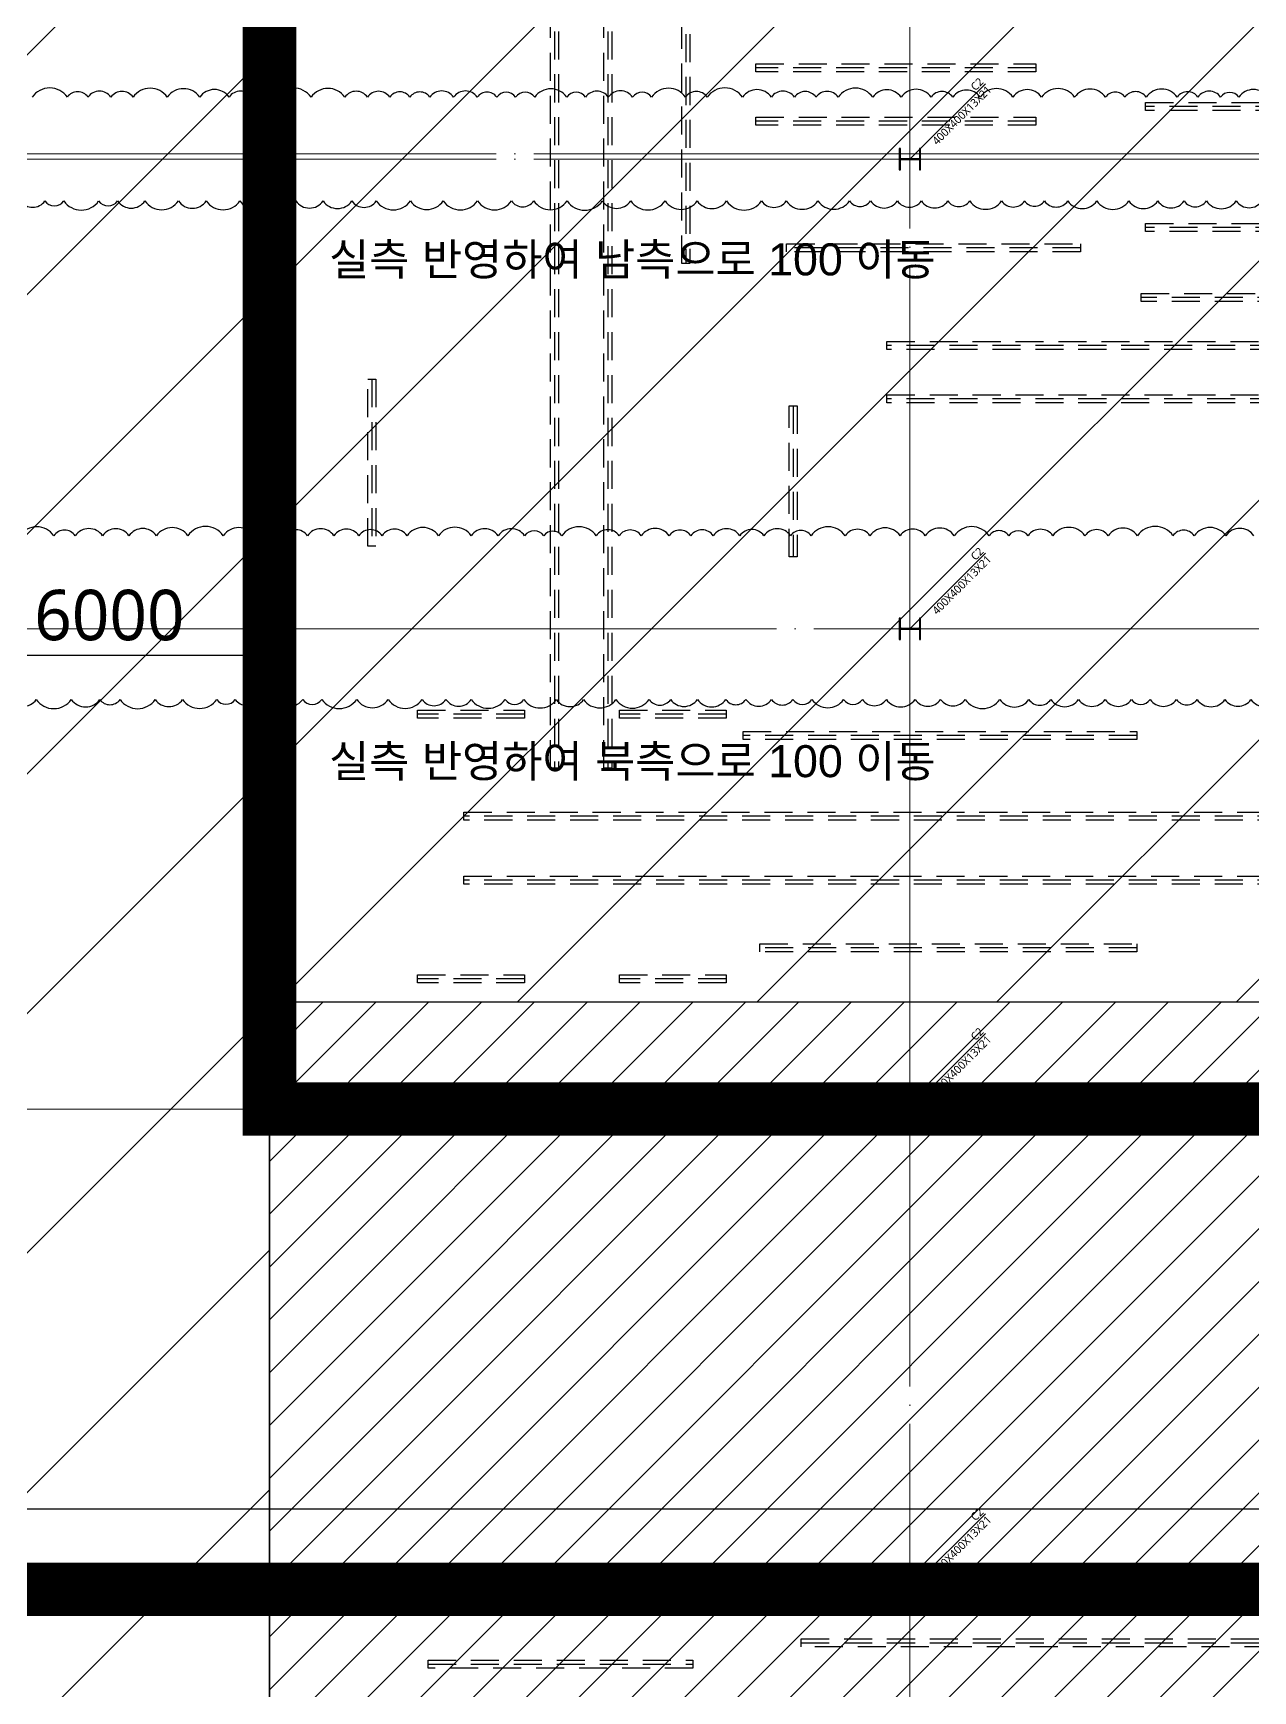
# Model space of a CAD drawing. Header units: millimetres. Extents: x -17369 to 294000, y -718917 to 220315.
# Drawn here: x 136921 to 159775, y 110640 to 141704 of the extents above; entities that cross this region are included whole.
import ezdxf
from ezdxf.enums import TextEntityAlignment as Align

# ---------------------------------------------------------------- set-up
doc = ezdxf.new("R2010")
doc.units = ezdxf.units.MM
doc.header["$LTSCALE"] = 350
for name, pattern in [('H1', [1, 0.5, -0.5]), ('H12', [3, 2, -1]), ('X-200-S-COL$0$CEN', [62, 60, -1, 0, -1]), ('X-200-S-COL$0$HID', [2.3, 1.5, -0.8])]:
    doc.linetypes.add(name, pattern=pattern)
for name, color, linetype in [('0-THK300 RC SFRC SLAB영역', 2, 'H12'), ('0-THK400 RC SLAB영역', 4, 'H12'), ('0-하중영역-AGV', 1, 'H1'), ('0_RC-SLAB', 7, 'Continuous'), ('0_SFRC-SLAB', 3, 'Continuous'), ('Dims', 1, 'Continuous'), ('X-200-S-COL$0$Cen', 1, 'X-200-S-COL$0$CEN'), ('X-200-S-COL$0$CenA', 13, 'X-200-S-COL$0$CEN'), ('X-200-S-COL$0$H-Col', 3, 'Continuous'), ('X-200-S-COL$0$H-매설빔(150x150)', 2, 'Continuous')]:
    doc.layers.add(name, color=color, linetype=linetype)
doc.layers.add('X-200-S-COL$0$#REV_231010', color=21, linetype='Continuous', plot=False)
doc.layers.add('X-200-S-COL$0$S-NAME', color=144, linetype='Continuous', plot=False)
doc.styles.add('X-200-S-COL$0$Standard', font='arial.ttf')
doc.styles.add('X-200-S-COL$0$맑은고딕', font='malgun.ttf')
doc.styles.add('맑은고딕', font='malgun.ttf')

# ---------------------------------------------------------------- blocks, each defined once
blk = doc.blocks.new('X-200-S-COL$0$1F GRID_231010')
at = {"layer": 'X-200-S-COL$0$Cen', "lineweight": 0}
for p, q in [((93900, 23300), (93900, -123050)), ((172950, -18000), (-22950, -18000)), ((172950, -35900), (-22950, -35900))]:
    blk.add_line(p, q, dxfattribs=at)
at = {"layer": 'X-200-S-COL$0$CenA', "lineweight": 0}
for p, q in [((172950, -18100), (70400, -18100)), ((70400, -26900), (113400, -26900)), ((70400, -44900), (113400, -44900))]:
    blk.add_line(p, q, dxfattribs=at)
blk = doc.blocks.new('X-200-S-COL$0$H-400x400x13x21')
at = {"color": 0}
blk.add_lwpolyline([(200, -200), (200, -179), (28.5, -179, -0.4142136), (6.5, -157), (6.5, 157, -0.4142136), (28.5, 179), (200, 179), (200, 200), (-200, 200), (-200, 179), (-28.5, 179, -0.4142136), (-6.5, 157), (-6.5, -157, -0.4142136), (-28.5, -179), (-200, -179), (-200, -200)], format="xyb", close=True, dxfattribs=at)
blk = doc.blocks.new('X-200-S-COL$0$1F COLUMN_231010')
at = {"layer": 'X-200-S-COL$0$H-Col', "color": 0, "rotation": 90}
for p in [(153350, 139343), (153350, 130543), (153350, 121543), (153350, 112543)]:
    blk.add_blockref('X-200-S-COL$0$H-400x400x13x21', p, dxfattribs=at)
blk = doc.blocks.new('X-200-S-COL$0$S-NAME')
at = {"layer": 'X-200-S-COL$0$S-NAME', "color": 0}
blk.add_line((0, 0), (2000, 0), dxfattribs=at)
at = {"layer": 'X-200-S-COL$0$S-NAME', "color": 0, "style": 'X-200-S-COL$0$맑은고딕'}
for p in [(2000, 105), (2000, -105)]:
    blk.add_attdef('.', text='', height=150, rotation=359.9949, dxfattribs=at).set_placement(p, align=Align.MIDDLE_RIGHT)
blk = doc.blocks.new('X-200-S-COL$0$ZONE#3 BEAM')
at = {"layer": 'X-200-S-COL$0$H-매설빔(150x150)', "color": 0, "linetype": 'ByBlock', "lineweight": -2}
for p, q in [((-45110, 8600), (-40145, 8600)), ((-38120, 8000), (9355, 8000)), ((-45110, 7600), (-40145, 7600))]:
    blk.add_line(p, q, dxfattribs=at)
for points in [[(-40145, 8675), (-40145, 8525), (-45110, 8525), (-45110, 8675)], [(9355, 8075), (9355, 7925), (-38120, 7925), (-38120, 8075)], [(-40145, 7675), (-40145, 7525), (-45110, 7525), (-45110, 7675)]]:
    blk.add_lwpolyline(points, close=True, dxfattribs=at)
blk = doc.blocks.new('X-200-S-COL$0$ZONE#2 BEAM')
at = {"layer": 'X-200-S-COL$0$H-매설빔(150x150)', "color": 0, "linetype": 'ByBlock', "lineweight": -2}
for p, q in [((-60740, -14095), (-60740, -29510)), ((-59740, -14095), (-59740, -29510)), ((-58280, -14950), (-58280, -20055)), ((-51720, -16390), (-56970, -16390)), ((-51720, -17390), (-56970, -17390)), ((-44665, -17110), (-49665, -17110)), ((-44665, -19380), (-49665, -19380)), ((-50885, -19760), (-56390, -19760)), ((-44625, -20690), (-49745, -20690)), ((-45570, -21590), (-54515, -21590)), ((-64160, -22225), (-64160, -25350)), ((-45570, -22590), (-54515, -22590)), ((-56270, -22725), (-56270, -25550)), ((-61305, -28500), (-63305, -28500)), ((-57525, -28500), (-59525, -28500)), ((-49830, -28900), (-57205, -28900)), ((-47040, -30410), (-62440, -30410)), ((-47040, -31610), (-62440, -31610)), ((-49830, -32880), (-56890, -32880)), ((-61305, -33460), (-63305, -33460)), ((-57525, -33460), (-59525, -33460))]:
    blk.add_line(p, q, dxfattribs=at)
for points in [[(-60665, -29510), (-60815, -29510), (-60815, -14095), (-60665, -14095)], [(-59665, -29510), (-59815, -29510), (-59815, -14095), (-59665, -14095)], [(-58205, -20055), (-58355, -20055), (-58355, -14950), (-58205, -14950)], [(-56970, -16465), (-56970, -16315), (-51720, -16315), (-51720, -16465)], [(-49665, -17185), (-49665, -17035), (-44665, -17035), (-44665, -17185)], [(-56970, -17465), (-56970, -17315), (-51720, -17315), (-51720, -17465)], [(-49665, -19455), (-49665, -19305), (-44665, -19305), (-44665, -19455)], [(-56390, -19835), (-56390, -19685), (-50885, -19685), (-50885, -19835)], [(-49745, -20765), (-49745, -20615), (-44625, -20615), (-44625, -20765)], [(-54515, -21665), (-54515, -21515), (-45570, -21515), (-45570, -21665)], [(-64085, -25350), (-64235, -25350), (-64235, -22225), (-64085, -22225)], [(-54515, -22665), (-54515, -22515), (-45570, -22515), (-45570, -22665)], [(-56195, -25550), (-56345, -25550), (-56345, -22725), (-56195, -22725)], [(-63305, -28575), (-63305, -28425), (-61305, -28425), (-61305, -28575)], [(-59525, -28575), (-59525, -28425), (-57525, -28425), (-57525, -28575)], [(-57205, -28975), (-57205, -28825), (-49830, -28825), (-49830, -28975)], [(-62440, -30485), (-62440, -30335), (-47040, -30335), (-47040, -30485)], [(-62440, -31685), (-62440, -31535), (-47040, -31535), (-47040, -31685)], [(-56890, -32955), (-56890, -32805), (-49830, -32805), (-49830, -32955)], [(-63305, -33535), (-63305, -33385), (-61305, -33385), (-61305, -33535)], [(-59525, -33535), (-59525, -33385), (-57525, -33385), (-57525, -33535)]]:
    blk.add_lwpolyline(points, close=True, dxfattribs=at)
blk = doc.blocks.new('DIMDOT')
at = {"color": 0, "linetype": 'ByBlock'}
blk.add_line((-1.2, 0), (1.2, 0), dxfattribs=at)
at = {"color": 3}
blk.add_circle((0, 0), 0.45, dxfattribs=at)

msp = doc.modelspace()

# ---------------------------------------------------------------- hatches: boundary and pattern name
at = {"layer": '0-THK300 RC SFRC SLAB영역', "linetype": 'ByBlock'}
h = msp.add_hatch(dxfattribs=at)
h.set_pattern_fill('ANSI31', color=256, scale=1000)
h.paths.add_polyline_path([(59750, 157722.6), (111150, 157722.6), (111150, 147517.6), (112250, 147517.6), (112250, 147717.6), (117200, 147717.6), (117200, 147517.6), (118300, 147517.6), (118300, 151902.6), (115490, 151902.6), (115490, 153297.6), (118300, 153297.6), (118300, 157722.6), (121120, 157722.6), (121120, 169172.6), (135680, 169172.6), (135680, 157442.6), (207430, 157442.6), (207430, 139342.6), (222230, 139342.6), (222230, 128092.6), (207430, 128092.6), (207430, 123542.6), (141350, 123542.6), (141350, 107852.6), (141435, 107852.6), (141435, 104082.6), (140835, 104082.6), (140835, 95552.6), (141045.3, 95552.6), (141348.7, 95249.2), (141348.5, 85542.6), (66850, 85542.6), (66850, 92842.6), (75300, 92842.6), (75300, 95742.6), (76900, 95742.6), (76900, 108742.6), (75300, 108742.6), (75300, 111342.6), (76900, 111342.6), (76900, 127342.6), (81680, 127342.6), (135150, 127342.6), (135150, 132742.6), (135150, 137642.6), (135150, 141387.6), (65650, 141387.6), (65650, 139142.6), (59750, 139142.6)])
h.paths.add_polyline_path([(118650, 92347.6), (118650, 111547.6), (126800, 111547.6), (126800, 110947.6), (132650, 110947.6), (132650, 105447.6), (130950, 105447.6), (130950, 97247.6), (132650, 97247.6), (132650, 92947.6), (126800, 92947.6), (126800, 92347.6)], flags=16)
h.paths.add_polyline_path([(101600, 156537.6), (101600, 147837.6), (107300, 147837.6), (107300, 156537.6)], flags=16)
at = {"layer": '0-THK400 RC SLAB영역', "linetype": 'Continuous'}
h = msp.add_hatch(dxfattribs=at)
h.set_pattern_fill('_USER', color=4, scale=700, angle=45, pattern_type=0)
h.set_pattern_definition([(45, (0, 0), (-494.9747, 494.9747), [])])
h.paths.add_polyline_path([(141350, 123542.6), (141350, 107852.6), (151090, 107852.6), (151090, 105552.6), (152690, 105552.6), (152690, 95552.6), (151090, 95552.6), (151090, 93052.6), (142435, 93052.6), (142435, 95552.6), (141348.7, 95552.6), (141348.5, 85542.6), (207430, 85542.6), (207430, 123542.6)])
h.paths.add_polyline_path([(192310, 92847.6), (200910, 92847.6), (200910, 96137.6), (202510, 96137.6), (202510, 103727.6), (200910, 103727.6), (200910, 108047.6), (192310, 108047.6), (192310, 104737.6), (190710, 104737.6), (190710, 96137.6), (192310, 96137.6)], flags=16)

# ---------------------------------------------------------------- linework, layer by layer
at = {"layer": '0-THK300 RC SFRC SLAB영역'}
msp.add_lwpolyline([(207430, 123542.6), (141350, 123542.6), (141350, 107852.6), (141435, 107852.6), (141435, 104082.6), (140835, 104082.6), (140835, 95552.6), (141045.3, 95552.6), (141348.7, 95249.2), (141348.5, 85542.6), (66850, 85542.6)], dxfattribs=at)
at = {"layer": '0-THK300 RC SFRC SLAB영역', "linetype": 'ByBlock'}
for points in [[(141350, 123542.6), (141350, 107852.6)], [(207430, 123542.6), (141350, 123542.6)]]:
    msp.add_lwpolyline(points, dxfattribs=at)
at = {"layer": '0-THK400 RC SLAB영역', "linetype": 'ByBlock'}
msp.add_lwpolyline([(141350, 123542.6), (141350, 107852.6), (151090, 107852.6), (151090, 105552.6), (152690, 105552.6), (152690, 95552.6), (151090, 95552.6), (151090, 93052.6), (142435, 93052.6), (142435, 95552.6), (141348.7, 95552.6), (141348.5, 85542.6), (207430, 85542.6), (207430, 123542.6)], close=True, dxfattribs=at)
at = {"layer": '0-하중영역-AGV', "linetype": 'ByBlock', "const_width": 1000}
for points in [[(45870, 70542.6), (45870, 98042.6), (56950, 98042.6), (56950, 103847.6), (59650, 103847.6), (59650, 139142.6), (59750, 139142.6), (59750, 147387.6), (135350, 147387.6), (135350, 155387.6), (141350, 155387.6), (141350, 121542.6), (189430, 121542.6)], [(189430, 112542.6), (135150, 112542.6), (135150, 121342.6), (65650, 121342.6), (65650, 103847.6), (135150, 103847.6), (135150, 97847.6), (65650, 97847.6), (65650, 85542.6), (77350, 85542.6), (77350, 76542.6)]]:
    msp.add_lwpolyline(points, dxfattribs=at)
at = {"layer": '0_RC-SLAB'}
msp.add_line((141350, 107852.6), (141350, 157442.6), dxfattribs=at)
at = {"layer": '0_SFRC-SLAB'}
msp.add_line((141350, 107852.6), (141350, 157442.6), dxfattribs=at)
at = {"layer": 'Dims', "color": 1, "transparency": 16777216}
for p, q in [((141350, 128042.6), (141350, 130480.1)), ((141087.5, 130042.6), (135612.5, 130042.6)), ((189167.5, 114042.6), (135412.5, 114042.6))]:
    msp.add_line(p, q, dxfattribs=at)
at = {"layer": 'X-200-S-COL$0$#REV_231010'}
for points in [[(160061.9, 140505.1, 0.5205671), (159512, 140505.1, 0.5205671), (159171.2, 140505.1, 0.5205671), (158745.7, 140505.1, 0.5205671), (158357.1, 140505.1, 0.5205671), (157776.8, 140505.1, 0.5205671), (157379.6, 140505.1, 0.5205671), (157013.5, 140505.1, 0.5205671), (156435.3, 140505.1, 0.5205671), (155817, 140505.1, 0.5205671), (155278, 140505.1, 0.5205671), (154666.2, 140505.1, 0.5205671), (154152.8, 140505.1, 0.5205671), (153746.3, 140505.1, 0.5205671), (153183.3, 140505.1, 0.5205671), (152652.4, 140505.1, 0.5205671), (152006.3, 140505.1, 0.5205671), (151589.7, 140505.1, 0.5205671), (151185, 140505.1, 0.5205671), (150753.6, 140505.1, 0.5205671), (150213.5, 140505.1, 0.5205671), (149550.8, 140505.1, 0.5205671), (149144.5, 140505.1, 0.5205671), (148509.6, 140505.1, 0.5205671), (148154.3, 140505.1, 0.5205671), (147698.1, 140505.1, 0.5205671), (147271.6, 140505.1, 0.5205671), (146919.7, 140505.1, 0.5205671), (146321.1, 140505.1, 0.5205671), (145959.6, 140505.1, 0.5205671), (145610.3, 140505.1, 0.5205671), (145243.7, 140505.1, 0.5205671), (144800.2, 140505.1, 0.5205671), (144353.5, 140505.1, 0.5205671), (143980.8, 140505.1, 0.5205671), (143604, 140505.1, 0.5205671), (143184.7, 140505.1, 0.5205671), (142761.9, 140505.1, 0.5205671), (142128.8, 140505.1, 0.5205671), (141464, 140505.1, 0.5205671), (141024.1, 140505.1, 0.5205671), (140591.4, 140505.1, 0.5205671), (140043.6, 140505.1, 0.5205671), (139434.1, 140505.1, 0.5205671), (138792.9, 140505.1, 0.5205671), (138377.9, 140505.1, 0.5205671), (137948.6, 140505.1, 0.5205671), (137562.5, 140505.1, 0.5205671), (136902.1, 140505.1, 0.5205671)], [(136686, 138558.8, 0.5205671), (137139.9, 138558.8, 0.5205671), (137496.2, 138558.8, 0.5205671), (138148.3, 138558.8, 0.5205671), (138503.2, 138558.8, 0.5205671), (139016.6, 138558.8, 0.5205671), (139642.5, 138558.8, 0.5205671), (140165.6, 138558.8, 0.5205671), (140795.7, 138558.8, 0.5205671), (141368.4, 138558.8, 0.5205671), (141843.8, 138558.8, 0.5205671), (142354.5, 138558.8, 0.5205671), (142893.7, 138558.8, 0.5205671), (143350.9, 138558.8, 0.5205671), (143989.6, 138558.8, 0.5205671), (144604.6, 138558.8, 0.5205671), (145246.8, 138558.8, 0.5205671), (145884.3, 138558.8, 0.5205671), (146302, 138558.8, 0.5205671), (146926.1, 138558.8, 0.5205671), (147585.8, 138558.8, 0.5205671), (148118.4, 138558.8, 0.5205671), (148763.7, 138558.8, 0.5205671), (149365.2, 138558.8, 0.5205671), (149914.8, 138558.8, 0.5205671), (150569.4, 138558.8, 0.5205671), (151031.7, 138558.8, 0.5205671), (151626.4, 138558.8, 0.5205671), (152219.2, 138558.8, 0.5205671), (152611.6, 138558.8, 0.5205671), (153117.3, 138558.8, 0.5205671), (153563.9, 138558.8, 0.5205671), (154061.9, 138558.8, 0.5205671), (154469.1, 138558.8, 0.5205671), (155068.4, 138558.8, 0.5205671), (155500.5, 138558.8, 0.5205671), (155868.8, 138558.8, 0.5205671), (156307.5, 138558.8, 0.5205671), (156849, 138558.8, 0.5205671), (157451.8, 138558.8, 0.5205671), (157993.8, 138558.8, 0.5205671), (158487.1, 138558.8, 0.5205671), (158904.2, 138558.8, 0.5205671), (159463.9, 138558.8, 0.5205671), (159946.7, 138558.8, 0.5205671)], [(159795.4, 132286.7, 0.5205671), (159268.8, 132286.7, 0.5205671), (158677.6, 132286.7, 0.5205671), (158278.9, 132286.7, 0.5205671), (157613, 132286.7, 0.5205671), (157066.5, 132286.7, 0.5205671), (156629.7, 132286.7, 0.5205671), (156027.6, 132286.7, 0.5205671), (155562.2, 132286.7, 0.5205671), (155201.8, 132286.7, 0.5205671), (154833.2, 132286.7, 0.5205671), (154180.9, 132286.7, 0.5205671), (153636.7, 132286.7, 0.5205671), (153166.7, 132286.7, 0.5205671), (152601.4, 132286.7, 0.5205671), (152137.6, 132286.7, 0.5205671), (151497, 132286.7, 0.5205671), (151114.2, 132286.7, 0.5205671), (150612.4, 132286.7, 0.5205671), (150162.3, 132286.7, 0.5205671), (149664.4, 132286.7, 0.5205671), (149246.3, 132286.7, 0.5205671), (148837.4, 132286.7, 0.5205671), (148316.3, 132286.7, 0.5205671), (147902, 132286.7, 0.5205671), (147472.7, 132286.7, 0.5205671), (146826.1, 132286.7, 0.5205671), (146490.3, 132286.7, 0.5205671), (146129.7, 132286.7, 0.5205671), (145634.2, 132286.7, 0.5205671), (145129.8, 132286.7, 0.5205671), (144516.9, 132286.7, 0.5205671), (143928.1, 132286.7, 0.5205671), (143459.4, 132286.7, 0.5205671), (143024.8, 132286.7, 0.5205671), (142556.4, 132286.7, 0.5205671), (142061.1, 132286.7, 0.5205671), (141633.8, 132286.7, 0.5205671), (141066.1, 132286.7, 0.5205671), (140484.1, 132286.7, 0.5205671), (139820.9, 132286.7, 0.5205671), (139232.3, 132286.7, 0.5205671), (138716.7, 132286.7, 0.5205671), (138223.3, 132286.7, 0.5205671), (137709.4, 132286.7, 0.5205671), (137310, 132286.7, 0.5205671), (136668.4, 132286.7, 0.5205671)], [(136479.6, 129217.2, 0.5205671), (136979.1, 129217.2, 0.5205671), (137636.4, 129217.2, 0.5205671), (138172.3, 129217.2, 0.5205671), (138548.9, 129217.2, 0.5205671), (139210.2, 129217.2, 0.5205671), (139721.9, 129217.2, 0.5205671), (140360.8, 129217.2, 0.5205671), (140706.4, 129217.2, 0.5205671), (141129.9, 129217.2, 0.5205671), (141503.9, 129217.2, 0.5205671), (141971.6, 129217.2, 0.5205671), (142329.6, 129217.2, 0.5205671), (142983.2, 129217.2, 0.5205671), (143574, 129217.2, 0.5205671), (144209.9, 129217.2, 0.5205671), (144654.7, 129217.2, 0.5205671), (145131, 129217.2, 0.5205671), (145765.8, 129217.2, 0.5205671), (146116.7, 129217.2, 0.5205671), (146725.2, 129217.2, 0.5205671), (147235.4, 129217.2, 0.5205671), (147839.6, 129217.2, 0.5205671), (148462.4, 129217.2, 0.5205671), (148866.7, 129217.2, 0.5205671), (149367.1, 129217.2, 0.5205671), (149900.3, 129217.2, 0.5205671), (150275.6, 129217.2, 0.5205671), (150757.6, 129217.2, 0.5205671), (151157, 129217.2, 0.5205671), (151513.3, 129217.2, 0.5205671), (152107.3, 129217.2, 0.5205671), (152458.4, 129217.2, 0.5205671), (152907.8, 129217.2, 0.5205671), (153445.6, 129217.2, 0.5205671), (153925.5, 129217.2, 0.5205671), (154385.3, 129217.2, 0.5205671), (155035.5, 129217.2, 0.5205671), (155578.3, 129217.2, 0.5205671), (155989.7, 129217.2, 0.5205671), (156508.7, 129217.2, 0.5205671), (157007.2, 129217.2, 0.5205671), (157501.1, 129217.2, 0.5205671), (157850.4, 129217.2, 0.5205671), (158344.9, 129217.2, 0.5205671), (158729.5, 129217.2, 0.5205671), (159252.8, 129217.2, 0.5205671), (159740.4, 129217.2, 0.5205671), (160271, 129217.2, 0.5205671)]]:
    msp.add_lwpolyline(points, format="xyb", dxfattribs=at)

# ---------------------------------------------------------------- block references
at = {"layer": 'Dims', "color": 1, "transparency": 16777216, "xscale": 262.5, "yscale": 262.5, "zscale": 262.5}
msp.add_blockref('DIMDOT', (141350, 130042.6), dxfattribs=at)
at = {"layer": 'X-200-S-COL$0$Cen', "lineweight": 0}
msp.add_blockref('X-200-S-COL$0$1F GRID_231010', (59450, 157442.6), dxfattribs=at)
at = {"layer": 'X-200-S-COL$0$H-Col'}
msp.add_blockref('X-200-S-COL$0$1F COLUMN_231010', (0, 0), dxfattribs=at)
at = {"layer": 'X-200-S-COL$0$H-매설빔(150x150)', "color": 1, "linetype": 'X-200-S-COL$0$HID'}
for name, p in [('X-200-S-COL$0$ZONE#2 BEAM', (207430, 157442.6)), ('X-200-S-COL$0$ZONE#3 BEAM', (189430, 103542.6))]:
    msp.add_blockref(name, p, dxfattribs=at)
at = {"layer": 'X-200-S-COL$0$S-NAME', "color": 241}
ref = msp.add_blockref('X-200-S-COL$0$S-NAME', (153350, 139342.6), dxfattribs=dict(at, rotation=45.00000000000001))
ref.add_attrib('.', '400X400X13X21', dxfattribs={"color": 0, "height": 150, "rotation": 44.99494, "style": 'X-200-S-COL$0$맑은고딕'}).set_placement((154838.2, 140682.6), align=Align.MIDDLE_RIGHT)
ref.add_attrib('.', 'C2', dxfattribs={"color": 0, "height": 150, "rotation": 44.99494, "style": 'X-200-S-COL$0$맑은고딕'}).set_placement((154689.9, 140831), align=Align.MIDDLE_RIGHT)
ref = msp.add_blockref('X-200-S-COL$0$S-NAME', (153350, 130542.6), dxfattribs=dict(at, rotation=45.00000000000001))
ref.add_attrib('.', '400X400X13X21', dxfattribs={"color": 0, "height": 150, "rotation": 44.99494, "style": 'X-200-S-COL$0$맑은고딕'}).set_placement((154838.2, 131882.6), align=Align.MIDDLE_RIGHT)
ref.add_attrib('.', 'C2', dxfattribs={"color": 0, "height": 150, "rotation": 44.99494, "style": 'X-200-S-COL$0$맑은고딕'}).set_placement((154689.9, 132031), align=Align.MIDDLE_RIGHT)
ref = msp.add_blockref('X-200-S-COL$0$S-NAME', (153350, 121542.6), dxfattribs=dict(at, rotation=45.00000000000001))
ref.add_attrib('.', '400X400X13X21', dxfattribs={"color": 0, "height": 150, "rotation": 44.99494, "style": 'X-200-S-COL$0$맑은고딕'}).set_placement((154838.2, 122882.6), align=Align.MIDDLE_RIGHT)
ref.add_attrib('.', 'C2', dxfattribs={"color": 0, "height": 150, "rotation": 44.99494, "style": 'X-200-S-COL$0$맑은고딕'}).set_placement((154689.9, 123031), align=Align.MIDDLE_RIGHT)
ref = msp.add_blockref('X-200-S-COL$0$S-NAME', (153350, 112542.6), dxfattribs=dict(at, rotation=45.00000000000001))
ref.add_attrib('.', '400X400X13X21', dxfattribs={"color": 0, "height": 150, "rotation": 44.99494, "style": 'X-200-S-COL$0$맑은고딕'}).set_placement((154838.2, 113882.6), align=Align.MIDDLE_RIGHT)
ref.add_attrib('.', 'C2', dxfattribs={"color": 0, "height": 150, "rotation": 44.99494, "style": 'X-200-S-COL$0$맑은고딕'}).set_placement((154689.9, 114031), align=Align.MIDDLE_RIGHT)

# ---------------------------------------------------------------- texts
at = {"layer": 'Dims', "color": 3, "transparency": 16777216, "insert": (138350, 130793.3), "char_height": 945, "attachment_point": 5, "style": '맑은고딕'}
msp.add_mtext('\\A1;6000', dxfattribs=at)
at = {"layer": 'X-200-S-COL$0$#REV_231010', "style": 'X-200-S-COL$0$Standard'}
for s, p in [('실측 반영하여 남측으로 100 이동', (142465.8, 136985.4)), ('실측 반영하여 북측으로 100 이동', (142465.8, 127581.5))]:
    msp.add_text(s, height=600, dxfattribs=at).set_placement(p, align=Align.BOTTOM_LEFT)

doc.saveas('drawing.dxf')
